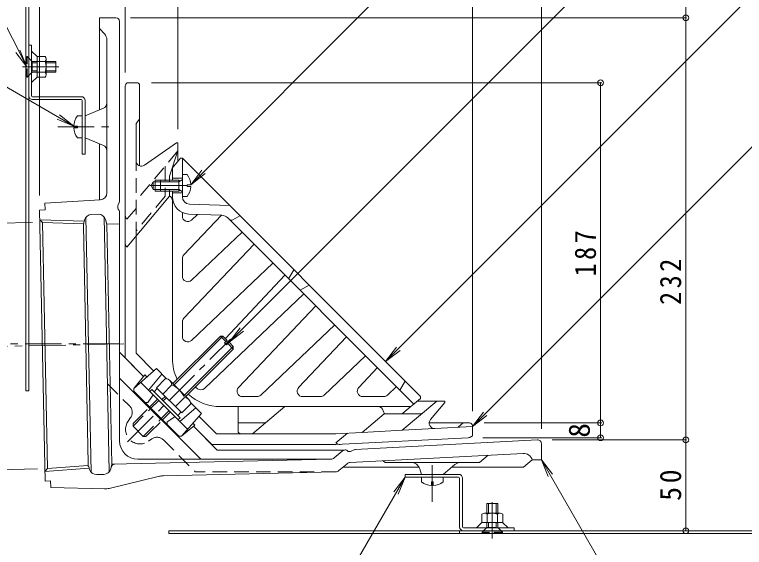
# Model space of a CAD drawing. Units: millimetres at full size, sheet at 1:4. Extents: x -473 to 494, y -549 to 529.
# Drawn here: x -233.7 to 167.7, y -367.4 to -74.5 of the extents above; entities that cross this region are included whole.
import ezdxf
from ezdxf.enums import TextEntityAlignment as Align

# ---------------------------------------------------------------- set-up
doc = ezdxf.new("R2010")
doc.units = ezdxf.units.MM
doc.header["$LTSCALE"] = 4
doc.header["$PDMODE"] = 32
doc.header["$PDSIZE"] = 3.2
for name, pattern in [('CHAIN1', [8, 5, -1, 1, -1]), ('DASHED1', [1.8, 1.2, -0.6]), ('DASHED2', [3, 2, -1])]:
    doc.linetypes.add(name, pattern=pattern)
for name, color, linetype, lineweight in [('0-0_通り芯', 4, 'Continuous', 9), ('0-1_躯体', 6, 'Continuous', 9), ('0-2_仕上', 3, 'Continuous', 9), ('0-4_その他', 7, 'Continuous', 9), ('0-5_寸法', 7, 'Continuous', 9), ('0-8', 2, 'Continuous', 9), ('0-A', 2, 'Continuous', 9), ('0-F', 7, 'CHAIN1', 9)]:
    doc.layers.add(name, color=color, linetype=linetype, lineweight=lineweight)
doc.styles.add('ＭＳ ゴシック', font='')
doc.styles.get('ＭＳ ゴシック').set_extended_font_data('MS Gothic')

msp = doc.modelspace()

# ---------------------------------------------------------------- linework, layer by layer
at = {"layer": '0-0_通り芯'}
for p, q in [((-177.977, -76.234), (-186.978, -76.234)), ((-186.978, -126.901), (-186.978, -76.234)), ((-175.977, -78.234), (-175.977, -176.897)), ((-184.321, -85.084), (-186.978, -82.235)), ((-182.977, -88.494), (-182.977, -172.433)), ((-194.978, -130.234), (-184.824, -126.004)), ((-194.978, -142.234), (-194.978, -130.234)), ((-194.978, -142.234), (-184.824, -146.465)), ((-186.978, -176.44), (-186.978, -145.568)), ((-217.053, -178.234), (-186.739, -176.426)), ((-176.977, -180.449), (-176.977, -179.928)), ((-176.79, -179.083), (-176.165, -177.742)), ((-187.584, -184.297), (-191.473, -184.376)), ((-176.709, -181.449), (-176.245, -182.253)), ((-175.977, -183.252), (-175.977, -308.875)), ((-195.271, -187.401), (-195.915, -189.968)), ((-191.644, -325.99), (-194.498, -185.856)), ((-181.647, -325.788), (-184.5, -185.652)), ((-195.903, -190.567), (-195.915, -189.968)), ((-193.239, -321.34), (-195.903, -190.567)), ((-180.23, -321.677), (-182.917, -189.703)), ((-175.977, -260.151), (-162.758, -273.371)), ((-175.977, -274.293), (-131.384, -318.887)), ((-135.33, -300.799), (-122.242, -313.887)), ((-46.427, -313.551), (53.918, -308.292)), ((56.023, -310.29), (56.023, -319.234)), ((-52.829, -313.887), (-122.242, -313.887)), ((-57.968, -318.198), (-53.598, -314.532)), ((-52.829, -313.887), (-51.583, -313.821)), ((-49.42, -314.709), (-49.801, -314.729)), ((-49.122, -320.702), (45.984, -315.718)), ((-46.965, -313.725), (-48.68, -314.525)), ((22.023, -320.734), (26.803, -316.723)), ((-59.827, -318.899), (-180.23, -321.675)), ((-165.977, -318.875), (-59.509, -318.875)), ((-30.977, -319.751), (-29.977, -320.734)), ((22.023, -320.734), (-29.977, -320.734)), ((51.023, -319.234), (46.255, -323.235)), ((51.023, -319.234), (56.023, -319.234)), ((-193.212, -322.691), (-193.239, -321.34)), ((-192.479, -324.478), (-192.777, -323.467)), ((-180.873, -324.242), (-180.229, -321.675)), ((-50.893, -321.4), (-55.35, -325.14)), ((-11.34, -323.235), (-53.08, -323.235)), ((-10.891, -324.264), (-9.977, -327.234)), ((8.375, -321.904), (2.023, -327.234)), ((46.255, -323.235), (6.79, -323.235)), ((-184.672, -327.267), (-188.561, -327.346)), ((-181.718, -334.933), (-154.012, -328.296)), ((-151.913, -328.024), (-57.209, -325.841)), ((-9.977, -327.234), (2.023, -327.234)), ((-184.272, -335.205), (-213.869, -334.539))]:
    msp.add_line(p, q, dxfattribs=at)
at = {"layer": '0-0_通り芯', "linetype": 'CHAIN1'}
for p, q in [((-209.978, -136.234), (-180.11, -136.234)), ((-171.6, -309.418), (-115.042, -252.86)), ((-173.594, -255.527), (-249.942, -257.081)), ((-3.977, -342.251), (-3.977, -318.832))]:
    msp.add_line(p, q, dxfattribs=at)
at = {"layer": '0-0_通り芯', "color": 6}
for p, q in [((-217.053, -178.234), (-216.978, -181.895)), ((-216.978, -181.895), (-219.977, -181.956)), ((-219.977, -181.956), (-216.943, -330.925)), ((-218.338, -188.765), (-195.79, -189.469)), ((-215.583, -324.054), (-218.338, -188.765)), ((-217.051, -325.641), (-192.655, -323.882)), ((-215.583, -324.054), (-217.051, -325.641)), ((-215.583, -324.054), (-193.46, -322.459))]:
    msp.add_line(p, q, dxfattribs=at)
at = {"layer": '0-0_通り芯', "linetype": 'DASHED2'}
for p, q in [((-182.629, -277.541), (-170.51, -289.66)), ((-169.95, -296.063), (-171.265, -297.941)), ((-158.245, -307.768), (-160.123, -309.083)), ((-151.842, -308.328), (-134.354, -325.816)), ((-56.891, -325.816), (-134.354, -325.816))]:
    msp.add_line(p, q, dxfattribs=at)
at = {"layer": '0-0_通り芯', "color": 6}
for points in [[(-218.338, -188.765), (-219.87, -187.24), (-195.422, -188.004)], [(-213.869, -334.539), (-213.944, -330.864), (-216.943, -330.925)]]:
    msp.add_lwpolyline(points, dxfattribs=at)
at = {"layer": '0-0_通り芯'}
msp.add_lwpolyline([(-183.665, -187.165), (-182.917, -189.703), (-175.977, -189.561)], dxfattribs=at)
for centre, radius, start, end in [((-177.977, -78.234), 2, 0, 90), ((-187.977, -88.494), 5, 0, 43.00085), ((-185.977, -123.234), 3, 292.61953, 0), ((-185.977, -149.234), 3, 0, 67.38047), ((-186.977, -172.433), 4, 273.41452, 0), ((-174.977, -179.928), 2, 155.004, 180), ((-174.977, -180.449), 2, 180, 209.99432), ((-177.977, -176.897), 2, 335.004, 0), ((-191.391, -188.375), 4, 91.16681, 165.9087), ((-187.502, -188.296), 4, 16.4225, 91.16681), ((-177.977, -183.252), 2, 360, 29.99432), ((-165.977, -308.875), 10, 180, 270), ((54.023, -310.29), 2, 0, 93), ((-51.67, -316.83), 3, 93, 130), ((-51.53, -314.82), 1, 33, 93), ((-49.853, -313.731), 1, 213, 273), ((-49.525, -312.712), 2, 273, 295), ((-46.12, -315.538), 2, 93, 115), ((46.246, -320.711), 5, 17.1752, 93), ((-59.896, -315.9), 3, 271.32054, 310), ((-48.965, -323.698), 3, 93, 130), ((-15.67, -325.734), 5, 17.10257, 90), ((11.589, -325.734), 5, 90, 130), ((-194.695, -324.032), 2, 42.11565, 51.86244), ((-194.695, -324.032), 2, 16.42492, 42.11565), ((-188.642, -323.347), 4, 196.42492, 271.16681), ((-184.753, -323.268), 4, 271.16681, 345.91112), ((-178.663, -323.646), 2, 91.10153, 165.91177), ((-57.278, -322.841), 3, 271.32054, 310), ((-151.683, -338.021), 10, 91.32054, 103.4706), ((-184.047, -325.208), 10, 268.71079, 283.4706)]:
    msp.add_arc(centre, radius, start, end, dxfattribs=at)
at = {"layer": '0-0_通り芯', "linetype": 'DASHED2'}
for centre, radius, start, end in [((-174.046, -293.196), 5, 324.9998, 45.00006), ((-164.711, -302.53), 8, 145.00031, 304.99994), ((-155.377, -311.864), 5, 45.00006, 124.99977)]:
    msp.add_arc(centre, radius, start, end, dxfattribs=at)
at = {"layer": '0-1_躯体'}
for p, q in [((-172.243, -112.338), (-171.945, -111.983)), ((-166.445, -111.983), (-171.945, -111.983)), ((-172.945, -263.184), (-172.945, -114.267)), ((-164.945, -113.483), (-164.945, -157.654)), ((-164.945, -131.983), (-166.945, -134.366)), ((-166.945, -154.456), (-166.945, -134.366)), ((-162.224, -157.283), (-144.732, -145.034)), ((-143.945, -155.271), (-143.945, -145.444)), ((-143.945, -149.483), (-148.445, -163.333)), ((-148.445, -163.333), (-148.445, -166.353)), ((-157.445, -166.353), (-158.675, -168.483)), ((-157.445, -170.613), (-158.675, -168.483)), ((-156.445, -165.483), (-156.445, -171.483)), ((-153.445, -165.483), (-156.445, -165.483)), ((-153.445, -170.613), (-157.445, -170.613)), ((-153.445, -171.483), (-156.445, -171.483)), ((-148.445, -170.613), (-148.445, -174.353)), ((-148.445, -174.353), (-171.945, -202.359)), ((-166.945, -260.699), (-166.945, -196.4)), ((-172.243, -202.004), (-171.945, -202.359)), ((-166.945, -260.699), (-157.261, -270.382)), ((-172.945, -263.184), (-162.758, -273.371)), ((-155.761, -269.054), (-168.149, -280.027)), ((-162.125, -272.589), (-168.146, -280.025)), ((-162.125, -272.589), (-161.011, -273.704)), ((-152.705, -272.11), (-160.142, -280.962)), ((-155.761, -269.054), (-150.124, -274.691)), ((-164.385, -276.719), (-138.678, -302.426)), ((-168.149, -280.027), (-168.149, -281.441)), ((-168.149, -281.441), (-143.4, -306.19)), ((-136.873, -287.942), (-131.012, -293.802)), ((-1.446, -286.983), (-20.531, -302.997)), ((-12.232, -286.983), (2.481, -286.983)), ((-4.959, -297.128), (2.87, -287.798)), ((-134.069, -290.746), (-142.921, -298.183)), ((-110.815, -303.414), (-110.815, -289.983)), ((-85.022, -289.983), (-102.815, -304.914)), ((-131.012, -293.802), (-141.986, -306.19)), ((-132.341, -295.302), (-122.73, -304.914)), ((-30.445, -293.983), (-42.563, -304.152)), ((-9.789, -293.983), (-30.445, -293.983)), ((-134.548, -300.166), (-141.984, -306.188)), ((-134.548, -300.166), (-135.663, -299.052)), ((-135.33, -300.799), (-125.215, -310.914)), ((-95.747, -298.983), (-110.815, -298.983)), ((16.561, -298.983), (-5.66, -298.983)), ((18.054, -300.975), (-2.504, -302.052)), ((13.054, -298.983), (10.189, -301.387)), ((18.054, -300.476), (18.054, -305.982)), ((-122.73, -304.914), (-57.103, -304.914)), ((-42.563, -304.152), (-57.103, -304.914)), ((-56.946, -309.912), (-50.582, -304.572)), ((-20.531, -302.997), (-42.563, -304.152)), ((-2.504, -302.052), (-20.531, -302.997)), ((-141.986, -306.19), (-143.4, -306.19)), ((15.801, -307.101), (-56.946, -310.914)), ((17.55, -306.404), (18.054, -305.982)), ((-125.215, -310.914), (-56.946, -310.914)), ((-56.728, -310.095), (-56.946, -309.912))]:
    msp.add_line(p, q, dxfattribs=at)
at = {"layer": '0-1_躯体', "linetype": 'DASHED2'}
for p, q in [((-143.945, -149.483), (-166.945, -176.893)), ((-166.945, -196.4), (-166.945, -154.456)), ((-150.945, -157.825), (-150.945, -174.353)), ((-150.945, -174.353), (-166.945, -193.421)), ((-171.945, -186.983), (-166.945, -181.024)), ((-172.243, -186.628), (-171.945, -186.983)), ((-157.542, -283.562), (-160.37, -287.805)), ((-160.37, -287.805), (-161.785, -287.805)), ((-145.521, -295.583), (-149.764, -298.412)), ((-149.764, -298.412), (-149.764, -299.826))]:
    msp.add_line(p, q, dxfattribs=at)
at = {"layer": '0-1_躯体', "linetype": 'CHAIN1'}
msp.add_line((-159.171, -168.483), (-135.558, -168.483), dxfattribs=at)
at = {"layer": '0-1_躯体'}
msp.add_lwpolyline([(-153.445, -166.353), (-157.445, -166.353), (-157.445, -170.613)], dxfattribs=at)
for centre, radius, start, end in [((-169.945, -114.267), 3, 139.99997, 180), ((-166.445, -113.483), 1.5, 0, 90), ((-144.445, -145.444), 0.5, 0, 125.00484), ((-163.945, -154.826), 3, 180, 305.00188), ((-169.945, -200.076), 3, 180, 220.00003), ((2.481, -287.483), 0.5, 319.99725, 90), ((-10.517, -291.983), 2, 270, 309.99994), ((-2.661, -299.056), 3, 139.99994, 273), ((16.554, -300.483), 1.5, 0, 90), ((-109.315, -303.414), 1.5, 180, 270), ((15.621, -304.106), 3, 272.99916, 310.00003), ((-54.8, -307.797), 3, 229.99997, 273.00018)]:
    msp.add_arc(centre, radius, start, end, dxfattribs=at)
at = {"layer": '0-1_躯体', "linetype": 'DASHED2'}
msp.add_arc((-169.945, -184.699), 3, 180, 220.00003, dxfattribs=at)
at = {"layer": '0-2_仕上'}
for p, q in [((-147.014, -158.928), (-142.445, -153.483)), ((-141.445, -153.483), (-142.445, -153.483)), ((-141.445, -153.483), (-141.445, -174.634)), ((-141.445, -153.483), (-10.445, -284.483)), ((-146.945, -158.846), (-146.945, -165.483)), ((-146.945, -164.483), (-141.445, -164.483)), ((-146.945, -263.483), (-146.945, -171.483)), ((-146.945, -172.483), (-141.445, -172.483)), ((-115.445, -179.483), (-137.599, -178.631)), ((-141.445, -185.269), (-141.445, -183.251)), ((-119.768, -184.821), (-137.81, -184.127)), ((-136.38, -187.445), (-133.076, -184.309)), ((-140.621, -206.538), (-120.004, -184.812)), ((-116.424, -186.282), (-14.131, -288.576)), ((-113.743, -187.4), (-109.788, -185.14)), ((-136.38, -220.52), (-108.574, -194.133)), ((-140.621, -241.392), (-102.006, -200.7)), ((-141.445, -218.344), (-141.445, -208.603)), ((-136.38, -253.595), (-91.603, -211.103)), ((-83.016, -219.69), (-80.188, -214.741)), ((-85.035, -217.671), (-117.801, -252.578)), ((-76.652, -226.054), (-71.702, -223.226)), ((-74.633, -228.074), (-129.31, -279.961)), ((-110.557, -279.418), (-68.065, -234.641)), ((-141.445, -251.419), (-141.445, -243.457)), ((-98.354, -283.659), (-57.662, -245.044)), ((-77.482, -279.418), (-51.094, -251.612)), ((-63.5, -283.659), (-40.691, -262.015)), ((-44.407, -279.418), (-34.124, -268.583)), ((-18.93, -275.998), (-21.759, -280.947)), ((-23.721, -278.985), (-28.646, -283.659)), ((-108.38, -284.483), (-100.419, -284.483)), ((-75.305, -284.483), (-65.565, -284.483)), ((-42.231, -284.483), (-30.711, -284.483)), ((-10.445, -284.483), (-10.445, -285.483)), ((-20.157, -293.632), (-10.445, -285.483)), ((-120.445, -289.983), (-15.808, -289.983)), ((-30.886, -292.777), (-30.963, -292.395)), ((-21.121, -293.983), (-29.435, -293.983))]:
    msp.add_line(p, q, dxfattribs=at)
for centre, radius, start, end in [((-149.945, -176.825), 3, 0, 59.99433), ((-137.445, -174.634), 9.5, 180, 267.79742), ((-137.445, -174.634), 4, 180, 267.79759), ((-138.445, -185.269), 3, 180.00017, 313.50021), ((-119.96, -189.817), 5, 44.9998, 87.79738), ((-114.487, -186.098), 1.5, 225, 299.74442), ((-138.445, -208.603), 3, 136.50002, 179.9995), ((-138.445, -218.344), 3, 180.00017, 313.5), ((-138.445, -243.457), 3, 136.50002, 180), ((-138.445, -251.419), 3, 180.00034, 313.49998), ((-120.445, -263.483), 26.5, 179.99982, 205.8546), ((-120.445, -263.483), 21, 228.57384, 232.61079), ((-131.375, -277.785), 3, 232.61079, 313.49995), ((-108.38, -281.483), 3, 136.50002, 269.99966), ((-75.305, -281.483), 3, 136.5, 269.99983), ((-42.231, -281.483), 3, 136.49979, 269.99983), ((-120.445, -263.483), 26.5, 227.83155, 270), ((-100.419, -281.483), 3, 270.00034, 313.49998), ((-65.565, -281.483), 3, 270.0005, 313.49998), ((-30.711, -281.483), 3, 269.99966, 313.49998), ((-33.904, -292.983), 3, 11.30951, 89.99966), ((-29.415, -292.483), 1.5, 191.31096, 269.23992), ((-21.121, -292.483), 1.5, 270, 309.99945)]:
    msp.add_arc(centre, radius, start, end, dxfattribs=at)
at = {"layer": '0-4_その他'}
for p, q in [((56.023, 129.261), (56.023, -302.29)), ((-219.977, 101.761), (-219.977, -173.956)), ((-172.945, 102.2), (-172.945, -106.267)), ((-143.945, 102.2), (-143.945, -137.444)), ((18.054, 102.2), (18.054, -292.476)), ((135.479, 78.766), (135.479, -76.234)), ((135.935, -76.234), (-169.977, -76.234)), ((135.479, -76.234), (135.479, -308.292)), ((89.221, -111.983), (-158.445, -111.983)), ((88.604, -111.983), (88.604, -298.983)), ((-274.108, -189.823), (-223.839, -188.799)), ((89.221, -298.983), (24.561, -298.983)), ((88.604, -298.983), (88.604, -307.101)), ((89.221, -307.101), (23.801, -307.101)), ((135.935, -308.292), (61.918, -308.292)), ((135.479, -308.292), (135.479, -358.234)), ((-271.349, -325.268), (-221.08, -324.244))]:
    msp.add_line(p, q, dxfattribs=at)
for p in [(135.479, -76.234), (88.604, -111.983), (88.604, -298.983), (88.604, -307.101), (135.479, -308.292), (135.479, -358.234)]:
    msp.add_point(p, dxfattribs=at)
at = {"layer": '0-5_寸法'}
for p, q in [((-136.856, -168.004), (194.292, 163.145)), ((-115.75, -254.629), (228.643, 89.764)), ((-227.059, -103.235), (-287.182, 15.228)), ((-29.665, -265.263), (228.643, -6.956)), ((18.054, -300.975), (228.643, -90.386)), ((-227.059, -103.235), (-233.146, -95.301)), ((-227.059, -103.235), (-230.885, -93.996)), ((-201.166, -135.756), (-263.227, -99.925)), ((-201.166, -135.756), (-210.405, -131.929)), ((-201.166, -135.756), (-209.1, -129.668)), ((-136.856, -168.004), (-130.769, -160.07)), ((-136.856, -168.004), (-128.923, -161.916)), ((-115.75, -254.629), (-109.662, -246.695)), ((-115.75, -254.629), (-107.816, -248.541)), ((-29.665, -265.263), (-23.577, -257.33)), ((-29.665, -265.263), (-21.731, -259.176)), ((18.054, -300.975), (24.141, -293.041)), ((18.054, -300.975), (25.987, -294.887)), ((56.023, -319.234), (99.943, -395.307)), ((56.023, -319.234), (62.11, -327.168)), ((56.023, -319.234), (59.849, -328.473)), ((-18.978, -328.835), (-61.648, -402.743)), ((-18.978, -328.835), (-25.065, -336.768)), ((-18.978, -328.835), (-22.804, -338.073))]:
    msp.add_line(p, q, dxfattribs=at)
at = {"layer": '0-8'}
for p, q in [((-227.578, 78.766), (-227.578, -281.234)), ((-225.977, -281.234), (-225.977, 78.766)), ((-225.977, -95.235), (-225.977, -91.235)), ((-224.377, -91.235), (-225.977, -91.235)), ((-224.377, -119.135), (-224.377, -91.235)), ((-221.377, -97.572), (-224.377, -94.572)), ((-221.377, -97.922), (-221.377, -108.547)), ((-221.377, -108.897), (-224.377, -111.897)), ((-223.877, -119.635), (-197.078, -119.635)), ((-197.078, -121.235), (-223.877, -121.235)), ((-196.578, -121.735), (-196.578, -151.235)), ((-194.978, -121.735), (-194.978, -151.235)), ((-196.578, -151.235), (-194.978, -151.235)), ((-227.578, -281.234), (-225.977, -281.234)), ((10.522, -327.234), (-18.978, -327.234)), ((-18.978, -328.835), (-18.978, -327.234)), ((10.522, -328.835), (-18.978, -328.835)), ((11.022, -329.334), (11.022, -356.134)), ((12.623, -356.134), (12.623, -329.334)), ((13.123, -356.634), (37.685, -356.634)), ((23.36, -353.634), (20.36, -356.634)), ((23.71, -353.634), (34.335, -353.634)), ((34.685, -353.634), (37.685, -356.634)), ((37.685, -356.634), (41.023, -356.634)), ((41.023, -356.634), (41.023, -358.234)), ((-148.977, -358.234), (211.023, -358.234)), ((-148.977, -358.234), (-148.977, -359.834)), ((211.023, -359.834), (-148.977, -359.834)), ((11.023, -358.234), (11.023, -359.835))]:
    msp.add_line(p, q, dxfattribs=at)
at = {"layer": '0-8', "linetype": 'CHAIN1'}
for p, q in [((-209.453, -103.235), (-230.377, -103.235)), ((29.023, -342.505), (29.023, -362.634))]:
    msp.add_line(p, q, dxfattribs=at)
at = {"layer": '0-8'}
for centre, radius, start, end in [((-223.877, -119.135), 2.1, 180, 270), ((-223.877, -119.135), 0.5, 180, 270), ((-197.078, -121.735), 2.1, 0, 90), ((-197.078, -121.735), 0.5, 0, 90), ((10.522, -329.334), 2.1, 0, 90), ((10.522, -329.334), 0.5, 0, 90), ((13.123, -356.134), 2.1, 180, 270), ((13.123, -356.134), 0.5, 180, 270)]:
    msp.add_arc(centre, radius, start, end, dxfattribs=at)
at = {"layer": '0-A', "linetype": 'DASHED1'}
for p, q in [((-227.059, -97.585), (-226.759, -97.585)), ((-227.059, -108.885), (-227.059, -97.585)), ((-224.109, -100.235), (-226.759, -97.585)), ((-224.109, -100.235), (-224.109, -106.235)), ((-221.377, -100.235), (-224.109, -100.235)), ((-224.109, -101.105), (-221.377, -101.105)), ((-224.109, -106.235), (-226.759, -108.885)), ((-224.109, -105.365), (-221.377, -105.365)), ((-221.377, -106.235), (-224.109, -106.235)), ((26.023, -356.366), (23.373, -359.015)), ((26.023, -353.634), (26.023, -356.365)), ((26.023, -356.365), (32.023, -356.365)), ((26.893, -356.365), (26.893, -353.634)), ((31.153, -356.365), (31.153, -353.634)), ((32.023, -353.634), (32.023, -356.365)), ((32.023, -356.366), (34.673, -359.015)), ((23.373, -359.315), (23.373, -359.015)), ((34.673, -359.315), (23.373, -359.315))]:
    msp.add_line(p, q, dxfattribs=at)
at = {"layer": '0-A'}
for p, q in [((-216.868, -97.485), (-221.377, -97.485)), ((-221.377, -97.485), (-221.377, -97.922)), ((-216.377, -98.928), (-216.377, -107.541)), ((-216.377, -100.235), (-211.058, -100.235)), ((-211.058, -106.235), (-211.058, -100.235)), ((-216.868, -100.371), (-221.377, -100.371)), ((-216.377, -101.105), (-211.058, -101.105)), ((-216.868, -106.098), (-221.377, -106.098)), ((-216.377, -105.365), (-211.058, -105.365)), ((-216.377, -106.235), (-211.058, -106.235)), ((-221.377, -108.985), (-221.377, -108.547)), ((-216.868, -108.985), (-221.377, -108.985)), ((-199.178, -130.234), (-196.578, -130.234)), ((-201.166, -135.756), (-199.178, -135.756)), ((-199.178, -136.714), (-199.178, -135.756)), ((-201.166, -136.714), (-199.178, -136.714)), ((-199.178, -142.235), (-196.578, -142.235)), ((-138.845, -162.483), (-141.445, -162.483)), ((-143.445, -166.353), (-153.445, -166.353)), ((-143.445, -166.353), (-141.572, -165.301)), ((-143.445, -165.483), (-143.445, -171.483)), ((-143.445, -165.483), (-142.681, -165.924)), ((-136.857, -168.004), (-138.845, -168.004)), ((-138.845, -168.962), (-138.845, -168.004)), ((-143.445, -170.613), (-153.445, -170.613)), ((-143.445, -171.483), (-153.445, -171.483)), ((-143.445, -170.613), (-141.572, -171.665)), ((-143.445, -171.483), (-142.681, -171.042)), ((-136.857, -168.962), (-138.845, -168.962)), ((-138.845, -174.483), (-141.445, -174.483)), ((-146.623, -277.37), (-120.523, -251.27)), ((-145.916, -278.077), (-119.109, -251.27)), ((-117.518, -254.275), (-120.523, -251.27)), ((-120.523, -251.27), (-119.109, -251.27)), ((-116.811, -253.568), (-119.109, -251.27)), ((-140.259, -283.734), (-113.452, -256.927)), ((-117.164, -256.043), (-115.75, -254.629)), ((-113.452, -258.341), (-116.457, -255.336)), ((-113.452, -256.927), (-115.75, -254.629)), ((-113.452, -256.927), (-113.452, -258.341)), ((-139.551, -284.441), (-113.452, -258.341)), ((-150.65, -274.608), (-155.673, -279.632)), ((-148.282, -275.71), (-137.893, -286.1)), ((-159.421, -281.683), (-158.29, -280.551)), ((-142.733, -296.108), (-158.29, -280.551)), ((-157.017, -281.824), (-155.249, -280.056)), ((-141.814, -293.492), (-155.673, -279.632)), ((-147.179, -278.078), (-152.203, -283.102)), ((-152.686, -286.155), (-150.918, -284.388)), ((-140.26, -284.997), (-145.284, -290.021)), ((-151.979, -286.863), (-150.211, -285.095)), ((-136.79, -288.467), (-141.814, -293.492)), ((-144.006, -294.835), (-142.238, -293.067)), ((-143.865, -297.239), (-142.733, -296.108)), ((-9.977, -331.435), (-9.977, -328.835)), ((2.023, -331.435), (2.023, -328.835)), ((-4.456, -331.435), (-3.498, -331.435)), ((-4.456, -333.423), (-4.456, -331.435)), ((-3.498, -333.423), (-3.498, -331.435)), ((32.023, -343.315), (26.023, -343.315)), ((26.023, -348.634), (26.023, -343.315)), ((26.893, -348.634), (26.893, -343.315)), ((31.153, -348.634), (31.153, -343.315)), ((32.023, -348.634), (32.023, -343.315)), ((23.273, -349.125), (23.273, -353.634)), ((24.716, -348.634), (33.329, -348.634)), ((26.159, -349.125), (26.159, -353.634)), ((31.886, -349.125), (31.886, -353.634)), ((34.773, -349.125), (34.773, -353.634)), ((23.273, -353.634), (23.71, -353.634)), ((34.773, -353.634), (34.335, -353.634))]:
    msp.add_line(p, q, dxfattribs=at)
at = {"layer": '0-A', "linetype": 'DASHED2'}
for p, q in [((-159.421, -290.168), (-155.179, -285.925)), ((-158.714, -290.875), (-154.471, -286.633)), ((-168.606, -300.767), (-158.714, -290.875)), ((-166.492, -297.239), (-159.421, -290.168)), ((-153.057, -296.532), (-148.815, -292.289)), ((-152.35, -297.239), (-148.107, -292.997)), ((-162.949, -306.424), (-153.057, -296.532)), ((-168.58, -299.327), (-166.492, -297.239)), ((-159.414, -304.303), (-152.35, -297.239)), ((-161.509, -306.398), (-159.414, -304.303))]:
    msp.add_line(p, q, dxfattribs=at)
at = {"layer": '0-A', "linetype": 'DASHED1'}
for points in [[(-227.059, -108.885), (-226.759, -108.885), (-226.759, -97.585)], [(34.673, -359.315), (34.673, -359.015), (23.373, -359.015)]]:
    msp.add_lwpolyline(points, dxfattribs=at)
at = {"layer": '0-A'}
for points in [[(-143.445, -165.483), (-153.445, -165.483), (-153.445, -171.483)], [(-117.164, -256.043), (-118.225, -254.982), (-116.811, -253.568)]]:
    msp.add_lwpolyline(points, dxfattribs=at)
at = {"layer": '0-A', "linetype": 'DASHED2'}
msp.add_lwpolyline([(-168.606, -299.353), (-168.606, -300.767), (-162.95, -306.424), (-161.535, -306.424)], dxfattribs=at)
at = {"layer": '0-A'}
for centre, radius, start, end in [((-218.745, -98.928), 2.368, 322.44278, 37.55722), ((-224.975, -103.235), 8.598, 340.548, 19.452), ((-218.745, -107.541), 2.368, 322.44278, 37.55722), ((-191.178, -136.235), 10, 143.13013, 177.25438), ((-191.178, -136.235), 10, 182.74562, 216.86987), ((-146.845, -168.483), 10, 2.74562, 36.86987), ((-141.695, -165.083), 0.25, 299.32918, 0), ((-141.695, -171.883), 0.25, 0, 60.67082), ((-146.845, -168.483), 10, 323.13013, 357.25438), ((-150.977, -278.406), 3.811, 4.92564, 85.07436), ((-152.86, -290.678), 13.822, 24.26926, 65.73074), ((-140.588, -288.795), 3.811, 4.92564, 85.07436), ((-3.977, -323.435), 10, 233.13013, 267.25438), ((-3.977, -323.435), 10, 272.74562, 306.86987), ((24.716, -351.002), 2.368, 52.44278, 127.55722), ((29.023, -357.232), 8.598, 70.548, 109.452), ((33.329, -351.002), 2.368, 52.44278, 127.55722)]:
    msp.add_arc(centre, radius, start, end, dxfattribs=at)
at = {"layer": '0-F'}
msp.add_line((-175.977, -255.575), (-249.942, -255.575), dxfattribs=at)

# ---------------------------------------------------------------- texts
at = {"layer": '0-4_その他', "color": 2, "style": 'ＭＳ ゴシック'}
msp.add_text('8', height=11.73, rotation=90, dxfattribs=at).set_placement((86.204, -307.042), align=Align.BOTTOM_LEFT)
at = {"layer": '0-4_その他', "color": 2, "char_height": 11.73, "attachment_point": 7, "rotation": 90, "style": 'ＭＳ ゴシック'}
for s, insert in [('\\T1.27;\\W0.9;187', (86.204, -218.483)), ('\\T1.27;\\W0.9;232', (133.079, -234.114)), ('\\T1.27;\\W0.95;50', (133.079, -341.763))]:
    msp.add_mtext(s, dxfattribs=dict(at, insert=insert))

doc.saveas('drawing.dxf')
